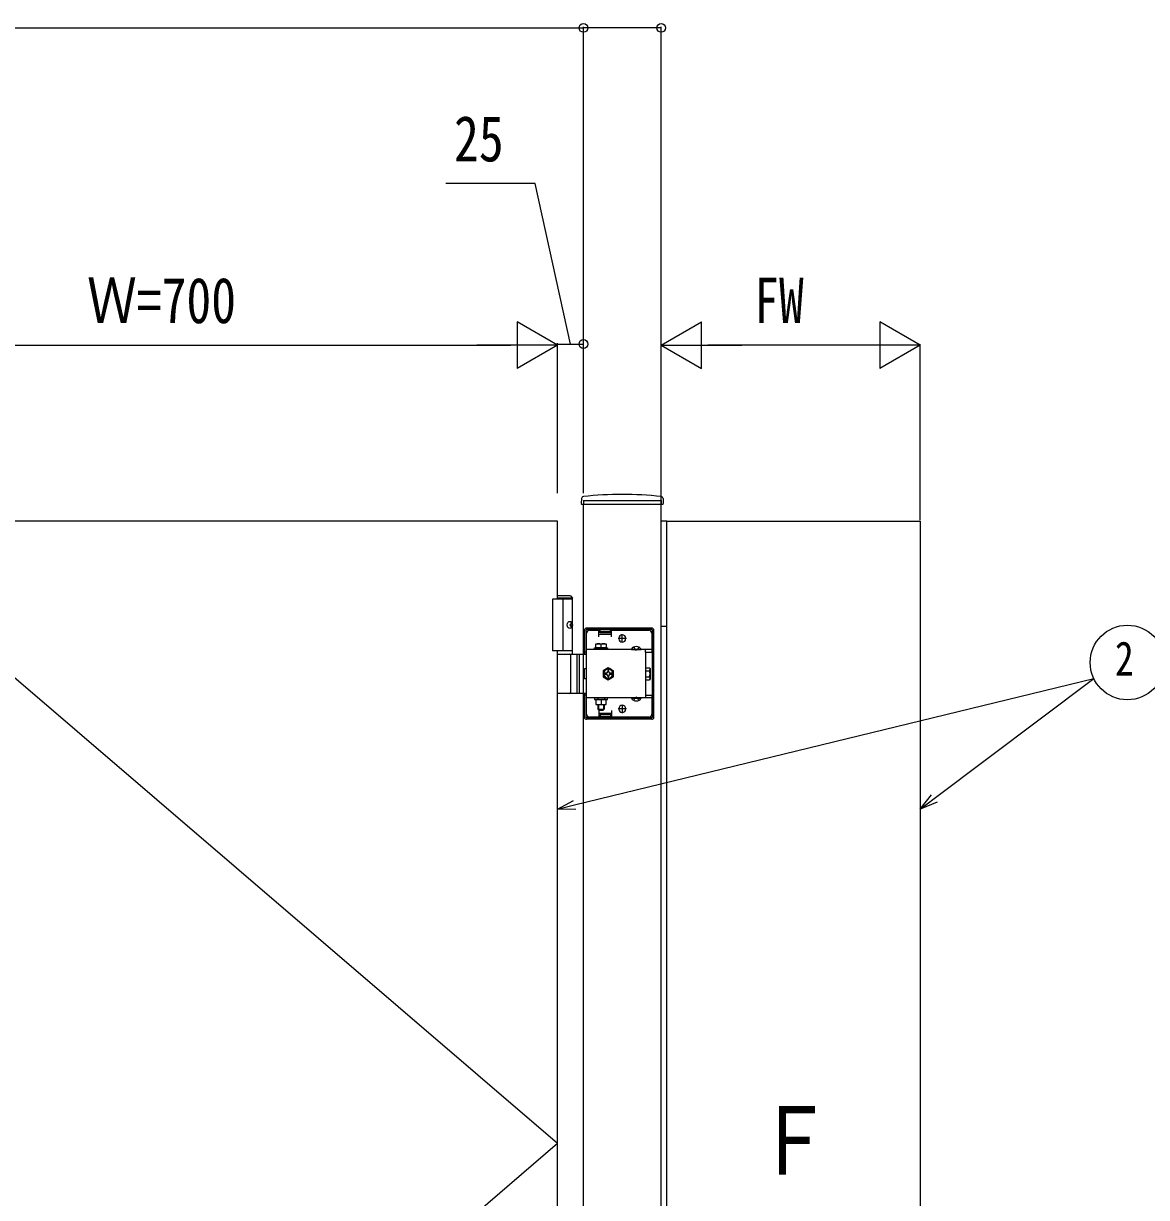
# Model space of a CAD drawing. Units: millimetres, scale not verified. Extents: x -4205 to 4205, y -2970 to 2970.
# Drawn here: x -2852 to -1768, y 656 to 1789 of the extents above; entities that cross this region are included whole.
import ezdxf
from ezdxf.enums import TextEntityAlignment as Align

# ---------------------------------------------------------------- set-up
doc = ezdxf.new("R2010")
doc.units = ezdxf.units.MM
doc.header["$LTSCALE"] = 12
for name, color, linetype in [('0-2_USER1', 3, 'Continuous'), ('0-3_YKK_A1', 4, 'Continuous'), ('0-4_YKK_D', 6, 'Continuous')]:
    doc.layers.add(name, color=color, linetype=linetype)
doc.styles.add('ＭＳ ゴシック', font='')
doc.styles.get('ＭＳ ゴシック').set_extended_font_data('MS Gothic')

msp = doc.modelspace()

# ---------------------------------------------------------------- linework, layer by layer
at = {"layer": '0-3_YKK_A1'}
for p, q in [((-2313.32, 1330.4), (-2313.58, 1325.53)), ((-2311.48, 1328.5), (-2311.48, 1325)), ((-2234.64, 1330.4), (-2234.38, 1325.53)), ((-2313.08, 1325), (-2234.88, 1325)), ((-2311.48, 28.5), (-2311.48, 1325)), ((-2236.48, 28.5), (-2236.48, 1325)), ((-3036.48, 1308.5), (-2336.48, 708.5)), ((-2336.48, 1233.5), (-2336.48, 1308.5)), ((-2236.48, 1309), (-2230.98, 1309)), ((-2230.98, 108), (-2230.98, 1309)), ((-2230.98, 1308.5), (-1986.48, 1308.5)), ((-2323.98, 1236.5), (-2336.48, 1236.5)), ((-2321.98, 1234.5), (-2336.48, 1234.5)), ((-2323.98, 1236.5), (-2321.98, 1234.5)), ((-2321.98, 1180.5), (-2321.98, 1234.5)), ((-2331.48, 1233.5), (-2331.48, 1183.5)), ((-2324.29, 1208.92), (-2323.7, 1208.92)), ((-2324.29, 1208.08), (-2323.7, 1208.08)), ((-2323.28, 1210.6), (-2322.68, 1210.6)), ((-2323.28, 1206.4), (-2322.68, 1206.4)), ((-2310.48, 1180.5), (-2310.48, 1203.5)), ((-2308.98, 1180.5), (-2308.98, 1203.5)), ((-2245.48, 1205.5), (-2308.48, 1205.5)), ((-2245.48, 1204), (-2308.48, 1204)), ((-2307.98, 1204), (-2307.98, 1205.5)), ((-2305.48, 1203.5), (-2296.48, 1203.5)), ((-2299.98, 1204), (-2299.98, 1205.5)), ((-2296.48, 1197), (-2296.48, 1203.5)), ((-2296.48, 1202.5), (-2284.48, 1202.5)), ((-2295.48, 1201), (-2295.48, 1204)), ((-2285.48, 1201), (-2295.48, 1201)), ((-2285.48, 1201), (-2285.48, 1204)), ((-2284.48, 1197), (-2284.48, 1203.5)), ((-2284.48, 1203.5), (-2248.48, 1203.5)), ((-2244.98, 1119.5), (-2244.98, 1203.5)), ((-2243.48, 1119.5), (-2243.48, 1203.5)), ((-2230.98, 1207), (-2236.48, 1207)), ((-2308.48, 1122.5), (-2308.48, 1200.5)), ((-2299.48, 1190.3), (-2289.48, 1190.3)), ((-2299.48, 1186.3), (-2299.48, 1190.3)), ((-2296.48, 1199.5), (-2284.48, 1199.5)), ((-2294.48, 1186.3), (-2294.48, 1189.87)), ((-2289.48, 1190.3), (-2289.48, 1186.3)), ((-2269.98, 1195.5), (-2277.98, 1195.5)), ((-2277.23, 1195.25), (-2277.23, 1195.75)), ((-2273.98, 1191.5), (-2273.98, 1199.5)), ((-2270.73, 1195.25), (-2270.73, 1195.75)), ((-2245.48, 1200.5), (-2245.48, 1182.2)), ((-2321.98, 1183.5), (-2341.48, 1183.5)), ((-2336.48, 343.5), (-2336.48, 1183.5)), ((-2336.48, 1180.5), (-2311.48, 1180.5)), ((-2323.67, 1144), (-2323.67, 1179)), ((-2317.98, 1180.5), (-2317.98, 1142.5)), ((-2315.48, 1180.5), (-2315.48, 1142.5)), ((-2311.48, 1180.5), (-2308.48, 1180.5)), ((-2308.98, 1182.2), (-2310.48, 1182.2)), ((-2245.48, 1184.7), (-2308.48, 1184.7)), ((-2300.73, 1186.3), (-2288.23, 1186.3)), ((-2300.73, 1184.7), (-2300.73, 1186.3)), ((-2288.23, 1184.7), (-2300.73, 1184.7)), ((-2289.48, 1186.3), (-2299.48, 1186.3)), ((-2288.23, 1186.3), (-2288.23, 1184.7)), ((-2265.23, 1185.21), (-2255.73, 1185.21)), ((-2265.23, 1185.21), (-2265.23, 1184.7)), ((-2265.23, 1184.7), (-2255.73, 1184.7)), ((-2262.83, 1187.2), (-2261.63, 1184.73)), ((-2261.63, 1184.73), (-2260.48, 1184.12)), ((-2259.34, 1184.73), (-2260.48, 1184.12)), ((-2258.13, 1187.2), (-2259.34, 1184.73)), ((-2255.73, 1185.21), (-2255.73, 1184.7)), ((-2251.48, 1182.2), (-2251.48, 1184.7)), ((-2251.48, 1182.2), (-2245.48, 1182.2)), ((-2251.48, 1182.2), (-2251.48, 1140.8)), ((-2287.48, 1167.27), (-2292.48, 1164.39)), ((-2282.48, 1164.39), (-2287.48, 1167.27)), ((-2251.18, 1167.27), (-2247.63, 1167.27)), ((-2251.18, 1155.73), (-2251.18, 1167.27)), ((-2247.18, 1166.5), (-2247.63, 1167.27)), ((-2292.48, 1164.39), (-2292.48, 1158.61)), ((-2292.48, 1158.61), (-2287.48, 1155.73)), ((-2290.63, 1160.9), (-2289.39, 1160.9)), ((-2288.08, 1164.65), (-2288.08, 1163.41)), ((-2286.88, 1164.65), (-2288.08, 1164.65)), ((-2288.08, 1159.59), (-2288.08, 1158.35)), ((-2287.48, 1155.73), (-2282.48, 1158.61)), ((-2286.88, 1163.41), (-2286.88, 1164.65)), ((-2284.33, 1162.1), (-2285.57, 1162.1)), ((-2285.57, 1160.9), (-2284.33, 1160.9)), ((-2284.33, 1160.9), (-2284.33, 1162.1)), ((-2282.48, 1158.61), (-2282.48, 1164.39)), ((-2251.18, 1165.4), (-2251.48, 1165.4)), ((-2251.18, 1157.6), (-2251.48, 1157.6)), ((-2251.18, 1157.6), (-2251.18, 1165.4)), ((-2251.18, 1164.39), (-2247.63, 1164.39)), ((-2251.18, 1158.61), (-2247.63, 1158.61)), ((-2251.18, 1155.73), (-2247.63, 1155.73)), ((-2247.18, 1156.5), (-2247.63, 1155.73)), ((-2247.18, 1166.5), (-2247.18, 1156.5)), ((-2311.48, 1142.5), (-2336.48, 1142.5)), ((-2308.48, 1142.5), (-2311.48, 1142.5)), ((-2310.48, 1119.5), (-2310.48, 1142.5)), ((-2308.98, 1140.8), (-2310.48, 1140.8)), ((-2308.98, 1119.5), (-2308.98, 1142.5)), ((-2245.48, 1138.3), (-2308.48, 1138.3)), ((-2288.23, 1138.3), (-2300.73, 1138.3)), ((-2300.73, 1138.3), (-2300.73, 1136.7)), ((-2300.73, 1136.7), (-2288.23, 1136.7)), ((-2299.48, 1136.7), (-2299.48, 1131.7)), ((-2289.48, 1136.7), (-2299.48, 1136.7)), ((-2297.68, 1138.3), (-2297.68, 1136.7)), ((-2294.48, 1136.7), (-2294.48, 1132.13)), ((-2291.28, 1138.3), (-2291.28, 1136.7)), ((-2289.48, 1131.7), (-2289.48, 1136.7)), ((-2288.23, 1136.7), (-2288.23, 1138.3)), ((-2265.23, 1138.3), (-2255.73, 1138.3)), ((-2265.23, 1137.79), (-2265.23, 1138.3)), ((-2265.23, 1137.79), (-2255.73, 1137.79)), ((-2262.83, 1135.8), (-2261.63, 1138.27)), ((-2261.63, 1138.27), (-2260.48, 1138.88)), ((-2259.34, 1138.27), (-2260.48, 1138.88)), ((-2258.13, 1135.8), (-2259.34, 1138.27)), ((-2255.73, 1137.79), (-2255.73, 1138.3)), ((-2251.48, 1140.8), (-2251.48, 1138.3)), ((-2251.48, 1140.8), (-2245.48, 1140.8)), ((-2245.48, 1140.8), (-2245.48, 1122.5)), ((-2299.48, 1131.7), (-2289.48, 1131.7)), ((-2297.48, 1131.7), (-2297.48, 1127.3)), ((-2297.48, 1127.3), (-2291.48, 1127.3)), ((-2297.48, 1127.3), (-2296.48, 1126.3)), ((-2296.94, 1131.7), (-2296.94, 1126.76)), ((-2296.48, 1126.3), (-2292.48, 1126.3)), ((-2296.48, 1126), (-2296.48, 1119.5)), ((-2296.48, 1123.5), (-2284.48, 1123.5)), ((-2295.48, 1122), (-2295.48, 1119)), ((-2285.48, 1122), (-2295.48, 1122)), ((-2291.48, 1127.3), (-2292.48, 1126.3)), ((-2292.02, 1131.7), (-2292.02, 1126.76)), ((-2291.48, 1131.7), (-2291.48, 1127.3)), ((-2285.48, 1122), (-2285.48, 1119)), ((-2284.48, 1126), (-2284.48, 1119.5)), ((-2269.98, 1127.5), (-2277.98, 1127.5)), ((-2277.23, 1127.75), (-2277.23, 1127.25)), ((-2273.98, 1131.5), (-2273.98, 1123.5)), ((-2270.73, 1127.75), (-2270.73, 1127.25)), ((-2245.48, 1119), (-2308.48, 1119)), ((-2245.48, 1117.5), (-2308.48, 1117.5)), ((-2307.98, 1117.5), (-2307.98, 1119)), ((-2296.48, 1119.5), (-2305.48, 1119.5)), ((-2299.98, 1117.5), (-2299.98, 1119)), ((-2296.48, 1120.5), (-2284.48, 1120.5)), ((-2248.48, 1119.5), (-2284.48, 1119.5)), ((-3036.48, 108.5), (-2336.48, 708.5))]:
    msp.add_line(p, q, dxfattribs=at)
for points in [[(-2311.48, 1328.5), (-2236.48, 1328.5), (-2236.48, 1325)], [(-2336.48, 1308.5), (-3036.48, 1308.5), (-3036.48, 108.5), (-2336.48, 108.5), (-2336.48, 293.5)], [(-1986.48, 1308.5), (-1986.48, 108.5), (-2230.98, 108.5)], [(-2321.98, 1233.5), (-2341.48, 1233.5), (-2341.48, 1183.5)], [(-2323.7, 1208.92), (-2323.59, 1208.94), (-2323.48, 1208.98), (-2323.38, 1209.06), (-2323.29, 1209.17), (-2323.22, 1209.29), (-2323.18, 1209.44), (-2323.16, 1209.6), (-2323.16, 1209.76)], [(-2323.16, 1207.24), (-2323.16, 1207.4), (-2323.18, 1207.56), (-2323.22, 1207.71), (-2323.29, 1207.83), (-2323.38, 1207.94), (-2323.48, 1208.02), (-2323.59, 1208.06), (-2323.7, 1208.08)], [(-2322.57, 1209.76), (-2322.54, 1209.6), (-2322.5, 1209.44), (-2322.43, 1209.29), (-2322.35, 1209.17), (-2322.25, 1209.06), (-2322.19, 1209.01)], [(-2322.19, 1207.99), (-2322.25, 1207.94), (-2322.35, 1207.83), (-2322.43, 1207.71), (-2322.5, 1207.56), (-2322.54, 1207.4), (-2322.57, 1207.24)], [(-2308.48, 1156.4), (-2310.48, 1156.4), (-2310.48, 1166.6), (-2308.48, 1166.6)], [(-2289.39, 1162.1), (-2290.63, 1162.1), (-2290.63, 1160.9)], [(-2288.08, 1158.35), (-2286.88, 1158.35), (-2286.88, 1159.59)]]:
    msp.add_lwpolyline(points, dxfattribs=at)
for centre, radius, start, end in [((-2313.08, 1325.5), 0.5, 177, 270), ((-2311.33, 1330.3), 2, 96.74435, 177), ((-2273.98, 1014.5), 320, 83.25565, 96.74435), ((-2236.63, 1330.3), 2, 3, 83.25565), ((-2234.88, 1325.5), 0.5, 270, 3), ((-2308.48, 1203.5), 2, 90, 180), ((-2308.48, 1203.5), 0.5, 90, 180), ((-2305.48, 1200.5), 3, 90, 180), ((-2248.48, 1200.5), 3, 0, 90), ((-2245.48, 1203.5), 2, 0, 90), ((-2245.48, 1203.5), 0.5, 0, 90), ((-2296.98, 1182.87), 7.43, 70.34714, 109.65286), ((-2291.98, 1182.87), 7.43, 70.34714, 109.65286), ((-2273.98, 1195.75), 3.25, 0, 180), ((-2273.98, 1195.25), 3.25, 180, 0), ((-2325.17, 1179), 1.5, 0, 90), ((-2260.48, 1181.93), 5.77, 34.65097, 145.34903), ((-2249.74, 1165.83), 2.56, 325.61575, 34.38425), ((-2287.48, 1161.5), 5, 76.88299, 190.15922), ((-2287.48, 1161.5), 5, 190.15922, 76.88299), ((-2287.48, 1161.5), 4.3, 83.27178, 183.77043), ((-2287.48, 1161.5), 4.3, 183.77043, 83.27178), ((-2289.39, 1163.41), 1.31, 270, 0), ((-2289.39, 1159.59), 1.31, 0, 90), ((-2285.57, 1163.41), 1.31, 180, 270), ((-2285.57, 1159.59), 1.31, 90, 180), ((-2249.74, 1157.17), 2.56, 325.61575, 34.38425), ((-2256.73, 1161.5), 9.55, 342.41205, 17.58795), ((-2325.17, 1144), 1.5, 270, 0), ((-2260.48, 1141.07), 5.77, 214.65097, 325.34903), ((-2305.48, 1122.5), 3, 180, 270), ((-2296.98, 1139.13), 7.43, 250.34714, 289.65286), ((-2291.98, 1139.13), 7.43, 250.34714, 289.65286), ((-2273.98, 1127.75), 3.25, 0, 180), ((-2273.98, 1127.25), 3.25, 180, 0), ((-2248.48, 1122.5), 3, 270, 0), ((-2308.48, 1119.5), 2, 180, 270), ((-2308.48, 1119.5), 0.5, 180, 270), ((-2245.48, 1119.5), 0.5, 270, 0), ((-2245.48, 1119.5), 2, 270, 0)]:
    msp.add_arc(centre, radius, start, end, dxfattribs=at)
msp.add_ellipse((-2324.64, 1208.5), major_axis=(0, -3.5), ratio=0.707107, dxfattribs=at)
for centre, start_param, end_param in [((-2330.65, 1208.5), 4.6657054, 4.7590726), ((-2329.46, 1208.5), 4.8528504, 4.9478932), ((-2329.46, 1208.5), 4.4768847, 4.5719276), ((-2328.87, 1208.5), 4.8528504, 4.9478932), ((-2328.87, 1208.5), 4.4768847, 4.5719276)]:
    msp.add_ellipse(centre, major_axis=(0, 9), ratio=0.707107, start_param=start_param, end_param=end_param, dxfattribs=at)
at = {"layer": '0-4_YKK_D'}
for p, q in [((-3042.48, 1784.5), (-2311.48, 1784.5)), ((-2311.48, 1335.62), (-2311.48, 1785.5)), ((-2311.48, 1335.62), (-2311.48, 1785.5)), ((-2236.48, 1784.5), (-2311.48, 1784.5)), ((-2236.48, 1335.62), (-2236.48, 1785.5)), ((-2336.48, 1478.5), (-2375.45, 1501)), ((-2375.45, 1501), (-2375.45, 1456)), ((-2236.48, 1478.5), (-2197.51, 1501)), ((-2197.51, 1456), (-2197.51, 1501)), ((-1986.48, 1478.5), (-2025.45, 1501)), ((-2025.45, 1501), (-2025.45, 1456)), ((-2991.48, 1478.5), (-2381.48, 1478.5)), ((-2336.48, 1478.5), (-2414.42, 1478.5)), ((-2336.48, 1478.5), (-2375.45, 1456)), ((-2336.48, 1335.62), (-2336.48, 1480.5)), ((-2336.48, 1335.62), (-2336.48, 1479.5)), ((-2336.48, 1479.5), (-2311.48, 1479.5)), ((-2311.48, 1335.62), (-2311.48, 1480.5)), ((-2236.48, 1309.5), (-2236.48, 1479.5)), ((-2236.48, 1478.5), (-2197.51, 1456)), ((-2236.48, 1478.5), (-2158.54, 1478.5)), ((-2031.48, 1478.5), (-2191.48, 1478.5)), ((-1986.48, 1478.5), (-2064.42, 1478.5)), ((-1986.48, 1478.5), (-2025.45, 1456)), ((-1986.48, 1309.5), (-1986.48, 1479.5))]:
    msp.add_line(p, q, dxfattribs=at)
for points in [[(-2323.98, 1479.5), (-2357.93, 1634.5), (-2444.33, 1634.5)], [(-2336.48, 1030.88), (-2319.96, 1034.91), (-1819.06, 1156.98)], [(-1986.48, 1030.88), (-1972.9, 1041.11), (-1819.06, 1156.98)], [(-1970.16, 1037.47), (-1986.48, 1030.88), (-1975.64, 1044.75)], [(-2318.89, 1030.48), (-2336.48, 1030.88), (-2321.04, 1039.34)]]:
    msp.add_lwpolyline(points, dxfattribs=at)
for centre, radius in [((-2311.48, 1784.5), 4.25), ((-2311.48, 1784.5), 4.25), ((-2236.48, 1784.5), 4.25), ((-2311.48, 1479.5), 4.25), ((-1786.48, 1172.3), 36)]:
    msp.add_circle(centre, radius, dxfattribs=at)

# ---------------------------------------------------------------- texts
at = {"layer": '0-2_USER1', "style": 'ＭＳ ゴシック', "width": 0.8}
msp.add_text('Ｆ', height=65.98, dxfattribs=at).set_placement((-2144.08, 658.5), align=Align.BOTTOM_LEFT)
at = {"layer": '0-4_YKK_D', "style": 'ＭＳ ゴシック', "width": 0.8}
for s, height, p in [('25', 43.99, (-2436.33, 1642.5)), ('Ｗ=700', 43.99, (-2790.48, 1486.5)), ('FW', 43.99, (-2146.68, 1486.5)), ('2', 32.99, (-1798.48, 1149.8))]:
    msp.add_text(s, height=height, dxfattribs=at).set_placement(p, align=Align.BOTTOM_LEFT)

doc.saveas('drawing.dxf')
